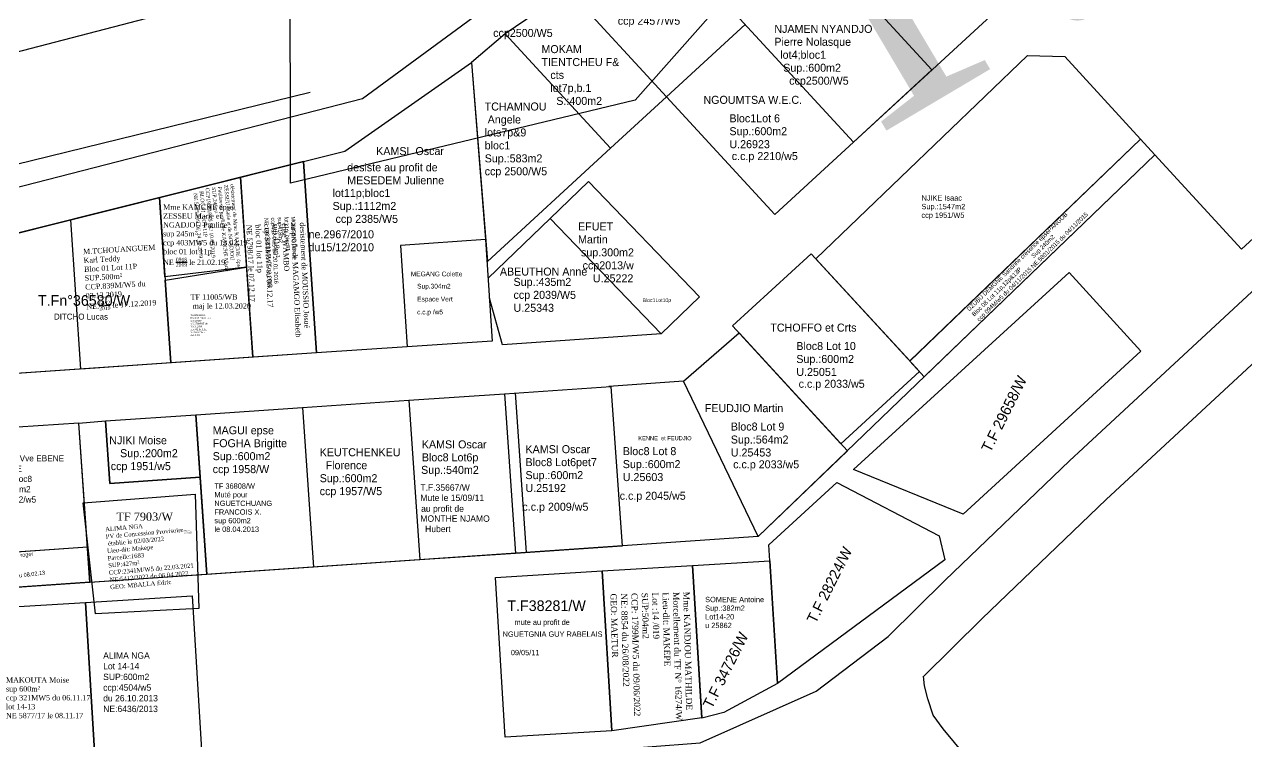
# Model space of a CAD drawing. Header units: millimetres. Extents: x 579832 to 917290, y 449831 to 1452191.
# Drawn here: x 916567.4 to 916796.5, y 1451274.6 to 1451409 of the extents above; entities that cross this region are included whole.
import ezdxf

# ---------------------------------------------------------------- set-up
doc = ezdxf.new("R2010")
doc.units = ezdxf.units.MM
doc.header["$LTSCALE"] = 10
doc.layers.add('end maj 26 02 2021', color=7, linetype='Continuous')
doc.styles.add('Times 1.0', font='times.ttf', dxfattribs={"width": 0.99, "height": 1})
doc.styles.add('Times 2.0', font='times.ttf', dxfattribs={"width": 0.99, "height": 1})

msp = doc.modelspace()

# ---------------------------------------------------------------- linework, layer by layer
at = {"flags": 128}
msp.add_lwpolyline([(916599.45, 1451320.92), (916600.13, 1451299.53), (916580.75, 1451298.53), (916578.48, 1451319.32)], close=True, dxfattribs=at)
at = {"color": 7, "flags": 128}
msp.add_lwpolyline([(916692.69, 1451307.58), (916692.69, 1451307.58), (916694.41, 1451279), (916677.54, 1451276.61), (916675.72, 1451306.55)], close=True, dxfattribs=at)
at = {"color": 2, "flags": 128}
msp.add_lwpolyline([(916692.69, 1451307.58), (916692.69, 1451307.58), (916694.41, 1451279), (916677.54, 1451276.61), (916675.72, 1451306.55)], close=True, dxfattribs=at)
at = {"layer": 'end maj 26 02 2021'}
for p, q in [((917032.62, 1451584.88), (916795.62, 1451366.9)), ((916686.28, 1451426.67), (916722.85, 1451386.92)), ((916669.52, 1451415.34), (916657.58, 1451407.26)), ((916737.56, 1451400.46), (916727.41, 1451411.5)), ((916702.53, 1451408.99), (916687.81, 1451395.45)), ((916748.6, 1451410.62), (916722.85, 1451386.92)), ((916657.58, 1451407.26), (916651.28, 1451401.86)), ((916657.58, 1451407.26), (916677.32, 1451385.8)), ((916715.83, 1451365.05), (916755.46, 1451403.18)), ((916755.46, 1451403.18), (916762.45, 1451402.97)), ((916762.45, 1451402.97), (916776.66, 1451387.51)), ((916627.5, 1451385.25), (916651.28, 1451401.86)), ((916651.28, 1451401.86), (916653.89, 1451368.71)), ((916651.28, 1451401.86), (916654.22, 1451364.55)), ((916737.56, 1451400.46), (916722.85, 1451386.92)), ((916440, 1451352), (916621, 1451396.3)), ((916677.32, 1451385.8), (916687.81, 1451395.45)), ((916687.81, 1451395.45), (916708.13, 1451373.37)), ((916708.13, 1451373.37), (916722.84, 1451386.92)), ((916776.66, 1451387.51), (916733.43, 1451345.91)), ((916619.73, 1451383.33), (916627.5, 1451385.25)), ((916654.22, 1451364.55), (916677.32, 1451385.8)), ((916779.37, 1451384.57), (916705, 1451313)), ((916795.62, 1451366.9), (916779.37, 1451384.57)), ((916619.73, 1451383.33), (916539.18, 1451363.13)), ((916619.73, 1451383.33), (916622.2, 1451347.42)), ((916622.2, 1451347.42), (916619.73, 1451383.33)), ((916665.98, 1451372.61), (916673.19, 1451379.54)), ((916673.19, 1451379.54), (916693.99, 1451357.92)), ((916654.36, 1451361.45), (916665.98, 1451372.61)), ((916686.78, 1451350.99), (916665.98, 1451372.61)), ((916653.89, 1451368.71), (916637.94, 1451367.58)), ((916653.89, 1451368.71), (916655.13, 1451349.61)), ((916637.94, 1451367.58), (916639.16, 1451348.58)), ((916700.18, 1451352.48), (916714.9, 1451366.02)), ((916714.9, 1451366.02), (916735.22, 1451343.95)), ((916733.43, 1451345.91), (916715.83, 1451365.05)), ((916657.06, 1451348.94), (916654.61, 1451357.67)), ((916693.99, 1451357.92), (916686.78, 1451350.99)), ((916720.5, 1451330.41), (916700.18, 1451352.48)), ((916655.13, 1451349.61), (916639.16, 1451348.58)), ((916686.78, 1451350.99), (916657.06, 1451348.94)), ((916686.78, 1451350.99), (916686.78, 1451350.99)), ((916690.98, 1451342.11), (916701.42, 1451351.18)), ((916701.42, 1451351.18), (916721.72, 1451329.09)), ((916622.2, 1451347.42), (916540.39, 1451341.81)), ((916639.16, 1451348.58), (916622.2, 1451347.42)), ((916735.22, 1451343.95), (916720.5, 1451330.41)), ((916657.45, 1451339.78), (916677.4, 1451341.14)), ((916690.98, 1451342.11), (916677.01, 1451341.15)), ((916677.4, 1451341.14), (916679.47, 1451311.21)), ((916705, 1451313), (916690.98, 1451342.11)), ((916619.54, 1451337.2), (916639.49, 1451338.56)), ((916639.49, 1451338.56), (916657.45, 1451339.78)), ((916639.49, 1451338.56), (916641.56, 1451308.63)), ((916657.45, 1451339.78), (916659.52, 1451309.85)), ((916659.44, 1451339.92), (916661.51, 1451309.99)), ((916582.63, 1451334.68), (916599.59, 1451335.84)), ((916599.59, 1451335.84), (916619.54, 1451337.2)), ((916599.59, 1451335.84), (916600.4, 1451324.11)), ((916601.66, 1451305.91), (916599.59, 1451335.84)), ((916619.54, 1451337.2), (916621.61, 1451307.27)), ((916583.44, 1451322.95), (916582.63, 1451334.68)), ((916721.72, 1451329.09), (916705, 1451313)), ((916600.4, 1451324.11), (916583.44, 1451322.95)), ((916705, 1451313), (916450, 1451295.5)), ((916679.47, 1451311.21), (916659.52, 1451309.85)), ((916641.56, 1451308.63), (916621.61, 1451307.27)), ((916659.52, 1451309.85), (916641.56, 1451308.63)), ((916692.69, 1451307.58), (916707.16, 1451308.46)), ((916707.16, 1451308.46), (916708.62, 1451285.43)), ((916621.61, 1451307.27), (916601.66, 1451305.91)), ((916655.76, 1451305.34), (916675.72, 1451306.55)), ((916694.41, 1451278.99), (916692.69, 1451307.58)), ((916708.62, 1451285.43), (916698.53, 1451280)), ((916698.53, 1451280), (916694.41, 1451278.99))]:
    msp.add_line(p, q, dxfattribs=at)
at = {"layer": 'end maj 26 02 2021', "ltscale": 0.0014}
for p, q in [((916577.65, 1451334.28), (916559.69, 1451333.08)), ((916579.25, 1451311.05), (916577.65, 1451334.28)), ((916561.29, 1451309.82), (916579.25, 1451311.05))]:
    msp.add_line(p, q, dxfattribs=at)
at = {"layer": 'end maj 26 02 2021', "linetype": 'ByBlock'}
for p, q in [((916675.72, 1451306.55), (916677.54, 1451276.61)), ((916657.58, 1451275.39), (916655.76, 1451305.34)), ((916677.54, 1451276.61), (916657.58, 1451275.39))]:
    msp.add_line(p, q, dxfattribs=at)
at = {"layer": 'end maj 26 02 2021'}
for points in [[(916908.13, 1451598.68), (916630.8, 1451395.05), (916359.8, 1451325.39), (916350.29, 1451299.35), (916327.75, 1451305.25), (916343.83, 1451346.07), (916625.94, 1451419.51), (916888.36, 1451612.17)], [(916735.9, 1451286.7), (916747.01, 1451297.63), (916770.23, 1451319.95), (916964.13, 1451499.67)]]:
    msp.add_lwpolyline(points, dxfattribs=at)
at = {"layer": 'end maj 26 02 2021', "linetype": 'ByBlock'}
for points in [[(916466.04, 1451241.07), (916472.44, 1451246.09), (916485.11, 1451252.39), (916495.46, 1451256.56), (916508.71, 1451258.79), (916615.61, 1451268.32), (916694.11, 1451274.32), (916715.85, 1451284.05), (916729.34, 1451294.28), (916740.04, 1451304.8), (916763.37, 1451327.22), (917022.11, 1451567.05), (917030.36, 1451574.81), (917036.4, 1451579.42), (917042.15, 1451581.63), (917050.27, 1451581.01), (917217.1, 1451568.72), (917228.25, 1451566.78), (917235.93, 1451561.2), (917246.07, 1451550.64), (917257.84, 1451538.01), (917266.23, 1451528.81)], [(916743.93, 1451271.85), (916739.65, 1451276.98), (916737.78, 1451279.54), (916736.8, 1451282.61), (916736.2, 1451285.03), (916736.01, 1451286.81)]]:
    msp.add_lwpolyline(points, dxfattribs=at)
at = {"layer": 'end maj 26 02 2021', "color": 3, "linetype": 'ByBlock', "lineweight": -3, "ltscale": 0.0014, "flags": 128}
for points in [[(916647.86, 1451500.02), (916673.3, 1451464.12), (916704.4, 1451420.21), (916681.91, 1451394.82), (916617.29, 1451379.23), (916617.28, 1451424.45), (916617.27, 1451500.02)], [(916619.73, 1451383.33), (916622.19, 1451347.42), (916540.39, 1451341.81), (916537.19, 1451344.59), (916536.18, 1451359.43), (916539.18, 1451363.13), (916619.73, 1451383.33)], [(916609.1, 1451363.48), (916610.26, 1451346.6), (916594.9, 1451345.55), (916593.83, 1451361.06)], [(916582.63, 1451334.68), (916583.44, 1451322.95), (916600.4, 1451324.12), (916601.64, 1451305.91), (916579.7, 1451304.4), (916577.65, 1451334.28)]]:
    msp.add_lwpolyline(points, close=True, dxfattribs=at)
at = {"layer": 'end maj 26 02 2021', "flags": 128}
msp.add_lwpolyline([(916686.27, 1451426.66), (916669.51, 1451415.33), (916687.81, 1451395.45)], dxfattribs=at)
at = {"layer": 'end maj 26 02 2021', "color": 150, "flags": 128}
for points in [[(916776.66, 1451387.51), (916779.37, 1451384.57), (916736.13, 1451342.96), (916733.42, 1451345.9)], [(916582.63, 1451334.68), (916583.44, 1451322.95), (916600.4, 1451324.11), (916601.66, 1451305.91), (916579.7, 1451304.4), (916577.65, 1451334.28)]]:
    msp.add_lwpolyline(points, close=True, dxfattribs=at)
at = {"layer": 'end maj 26 02 2021', "color": 150, "linetype": 'ByBlock', "lineweight": -3, "ltscale": 0.0014, "flags": 128}
for points in [[(916619.73, 1451383.33), (916622.2, 1451347.42), (916610.26, 1451346.6), (916607.94, 1451380.37)], [(916619.73, 1451383.33), (916622.2, 1451347.42), (916610.26, 1451346.6), (916607.94, 1451380.37)], [(916607.94, 1451380.37), (916609.1, 1451363.48), (916593.79, 1451361.69), (916592.76, 1451376.56)], [(916607.94, 1451380.37), (916609.1, 1451363.48), (916593.79, 1451361.69), (916592.76, 1451376.56)], [(916592.76, 1451376.57), (916594.9, 1451345.55), (916578.03, 1451344.39), (916576.11, 1451372.39)], [(916609.1, 1451363.48), (916610.26, 1451346.6), (916594.9, 1451345.55), (916593.83, 1451361.06)], [(916558.93, 1451299.46), (916578.9, 1451300.67), (916580.72, 1451270.73), (916560.75, 1451269.51)]]:
    msp.add_lwpolyline(points, close=True, dxfattribs=at)
at = {"layer": 'end maj 26 02 2021', "color": 3, "linetype": 'ByBlock', "ltscale": 0.0014, "flags": 128}
for points in [[(916763.26, 1451362.49), (916776.75, 1451347.73), (916743.39, 1451317.17), (916722.89, 1451325.58)], [(916719.76, 1451323.13), (916738.9, 1451313.12), (916739.97, 1451308.61), (916708.62, 1451285.43), (916707.16, 1451308.46), (916706.97, 1451311.45)]]:
    msp.add_lwpolyline(points, close=True, dxfattribs=at)
at = {"layer": 'end maj 26 02 2021', "flags": 128}
msp.add_lwpolyline([(916619.54, 1451337.2), (916621.61, 1451307.27), (916601.66, 1451305.91), (916599.59, 1451335.84)], close=True, dxfattribs=at)
at = {"layer": 'end maj 26 02 2021', "ltscale": 0.0014, "flags": 128}
msp.add_lwpolyline([(916559.69, 1451333.08), (916561.29, 1451309.82), (916579.25, 1451311.05), (916579.7, 1451304.45), (916558.97, 1451303.04), (916557.24, 1451332.92)], close=True, dxfattribs=at)
at = {"layer": 'end maj 26 02 2021', "linetype": 'ByBlock', "flags": 128}
msp.add_lwpolyline([(916675.72, 1451306.55), (916677.54, 1451276.61), (916657.58, 1451275.39), (916655.76, 1451305.34)], close=True, dxfattribs=at)
at = {"layer": 'end maj 26 02 2021', "linetype": 'ByBlock', "lineweight": -3, "ltscale": 0.0014, "flags": 128}
msp.add_lwpolyline([(916578.9, 1451300.67), (916598.86, 1451301.88), (916600.68, 1451271.94), (916580.72, 1451270.73)], close=True, dxfattribs=at)

# ---------------------------------------------------------------- texts
at = {"insert": (916582.53, 1451314.78), "char_height": 0.8174, "width": 27.7462, "attachment_point": 1, "rotation": 4.9674}
msp.add_mtext('\\A1;{\\fTimes New Roman|b0|i0|c0|p18;ALIMA NGA\\P\\C1;PV de Concession Provisoire\\P établie le 02/03/2022\\P\\C256;Lieu-dit: Makepe\\C1;\\P\\C256;Parcelle:1683\\PSUP:427m²\\PCCP:2341M/W5 du 22.03.2021\\PNE:5412/2022 du 06.04.2022\\PGEO: MBALLA Edric}', dxfattribs=at)
at = {"color": 7, "insert": (916692.13, 1451302.67), "char_height": 1.1705, "width": 43.0998, "attachment_point": 1, "rotation": 271.369}
msp.add_mtext('\\pt11,12.5,13;{\\fTimes New Roman|b0|i0|c0|p18;Mme KANDJOU MATHILDE\\P\\C1;Morcellement du TF N° 16274/W\\P\\ptz;\\C7;Lieu-dit: MAKEPE\\P\\C256;Lot :14 /019\\PSUP:504m2\\PCCP: 1799M/W5 du 09/06/2022\\PNE: 8854 du 26/08/2022\\PGEO: MAETUR}', dxfattribs=at)
at = {"color": 2, "insert": (916692.13, 1451302.67), "char_height": 1.1705, "width": 43.0998, "attachment_point": 1, "rotation": 271.369}
msp.add_mtext('\\pt11,12.5,13;{\\fTimes New Roman|b0|i0|c0|p18;Mme KANDJOU MATHILDE\\P\\C1;Morcellement du TF N° 16274/W\\P\\ptz;\\C7;Lieu-dit: MAKEPE\\P\\C256;Lot :14 /019\\PSUP:504m2\\PCCP: 1799M/W5 du 09/06/2022\\PNE: 8854 du 26/08/2022\\PGEO: MAETUR}', dxfattribs=at)
at = {"layer": 'end maj 26 02 2021', "color": 2, "style": 'Times 2.0', "width": 0.99}
msp.add_text('T.F.25907/W', height=50, rotation=30.6618, dxfattribs=at).set_placement((916719.15, 1451383.23))
at = {"layer": 'end maj 26 02 2021', "color": 7}
for s, height, p in [(' ccp 2457/W5', 1.5, (916678.11, 1451408.94)), ('NGOUMTSA W.E.C.', 1.5, (916694.73, 1451394.11)), ('Bloc1Lot 6', 1.5, (916699.6, 1451390.65)), ('Sup.:600m2', 1.5, (916699.6, 1451388.23)), ('KAMSI  Oscar', 1.5, (916633.38, 1451384.51)), ('U.26923', 1.5, (916699.6, 1451385.8)), ('c.c.p 2210/w5', 1.5, (916700.04, 1451383.57)), ('lot11p;bloc1', 1.5, (916625.21, 1451376.65)), ('NJIKE Isaac', 1, (916735.6, 1451375.98)), ('Sup.:1112m2', 1.5, (916625.21, 1451374.22)), ('Sup.:1547m2', 1, (916735.6, 1451374.36)), (' ccp 2385/W5', 1.5, (916625.21, 1451371.8)), ('ccp 1951/W5', 1, (916735.6, 1451372.74)), ('ne.2967/2010', 1.5, (916620.7, 1451368.91)), ('EFUET', 1.5, (916671.22, 1451370.38)), ('du15/12/2010', 1.5, (916620.7, 1451366.48)), ('Martin', 1.5, (916671.22, 1451367.95)), (' sup.300m2', 1.5, (916671.22, 1451365.52)), ('ABEUTHON Anne', 1.5, (916656.57, 1451361.92)), ('   ccp2013/w', 1.5, (916670.41, 1451363.09)), ('MEGANG Colette', 0.8889, (916639.87, 1451361.78)), ('Sup.:435m2', 1.5, (916659.13, 1451359.99)), ('     U.25222', 1.5, (916671.22, 1451360.66)), ('Sup.304m2', 0.889, (916641.06, 1451359.49)), ('ccp 2039/W5', 1.5, (916659.13, 1451357.56)), ('Espace Vert', 0.8889, (916641.06, 1451357.07)), ('U.25343', 1.5, (916659.13, 1451355.13)), ('Bloc1Lot10p', 0.6999, (916683.31, 1451356.96)), ('DITCHO Lucas', 1.1194, (916572.97, 1451353.67)), ('c.c.p /w5', 0.889, (916641.06, 1451354.64)), ('TCHOFFO et Crts', 1.5, (916707.27, 1451351.42)), ('Bloc8 Lot 10', 1.5, (916712.14, 1451347.97)), ('Sup.:600m2', 1.5, (916712.14, 1451345.54)), ('U.25051', 1.5, (916712.14, 1451343.11)), ('c.c.p 2033/w5', 1.5, (916712.58, 1451340.89)), ('FEUDJIO Martin', 1.5, (916694.98, 1451336.32)), ('MAGUI epse', 1.5, (916602.73, 1451332.17)), ('Bloc8 Lot 9', 1.5, (916699.86, 1451332.87)), ('FOGHA Brigitte', 1.5, (916602.73, 1451329.75)), ('KAMSI Oscar', 1.5, (916641.94, 1451329.53)), ('KENNE  et FEUDJIO', 0.7707, (916682.52, 1451331.05)), ('Sup.:564m2', 1.5, (916699.86, 1451330.44)), ('Sup.:600m2', 1.5, (916602.73, 1451327.32)), ('KEUTCHENKEU', 1.5, (916622.79, 1451328.05)), ('KAMSI Oscar', 1.5, (916661.37, 1451328.63)), ('Bloc8 Lot 8', 1.5, (916679.61, 1451328.26)), ('U.25453', 1.5, (916699.86, 1451328.01)), ('ccp 1958/W', 1.5, (916602.73, 1451324.89)), ('  Florence', 1.5, (916622.79, 1451325.62)), ('Bloc8 Lot6p', 1.5, (916641.94, 1451327.1)), ('Bloc8 Lot6pet7', 1.5, (916661.37, 1451326.2)), ('Sup.:600m2', 1.5, (916679.61, 1451325.83)), ('c.c.p 2033/w5', 1.5, (916700.3, 1451325.79)), ('Sup.:600m2', 1.5, (916622.79, 1451323.19)), ('Sup.:540m2', 1.5, (916641.8, 1451324.75)), ('Sup.:600m2', 1.5, (916661.37, 1451323.77)), ('U.25603', 1.5, (916679.61, 1451323.4)), ('ccp 1957/W5', 1.5, (916622.79, 1451320.76)), ('U.25192', 1.5, (916661.37, 1451321.35)), ('c.c.p 2045/w5', 1.5, (916679.03, 1451319.9)), ('c.c.p 2009/w5', 1.5, (916660.79, 1451317.84)), ('SOMENE Antoine', 1, (916695.05, 1451300.7)), ('Sup.:382m2', 1, (916695.05, 1451299.08)), ('u 25862', 1, (916695.05, 1451295.84)), ('Lot14-20', 1, (916695.05, 1451297.46))]:
    msp.add_text(s, height=height, dxfattribs=at).set_placement(p)
at = {"layer": 'end maj 26 02 2021'}
for s, p in [('NJAMEN NYANDJO', (916708.02, 1451407.42)), ('      ccp2500/W5', (916651.97, 1451406.65)), ('MOKAM', (916664.36, 1451403.62)), ('Pierre Nolasque', (916708.02, 1451404.99)), ('TIENTCHEU F&', (916664.36, 1451401.19)), ('  lot4;bloc1', (916708.02, 1451402.56)), ('   cts', (916664.36, 1451398.77)), ('   Sup.:600m2', (916708.02, 1451400.13)), ('   lot7p,b.1', (916664.36, 1451396.34)), ('     ccp2500/W5', (916708.02, 1451397.7)), ('     S.:400m2', (916664.36, 1451393.91)), ('TCHAMNOU', (916653.72, 1451392.86)), (' Angele', (916653.72, 1451390.43)), ('lots7p&9', (916653.72, 1451388)), ('bloc1', (916653.72, 1451385.57)), ('Sup.:583m2', (916653.72, 1451383.14)), ('desiste au profit de', (916627.95, 1451381.46)), ('ccp 2500/W5', (916653.72, 1451380.72)), ('MESEDEM Julienne', (916627.95, 1451379.03))]:
    msp.add_text(s, height=1.5, dxfattribs=at).set_placement(p)
at = {"layer": 'end maj 26 02 2021', "color": 1, "lineweight": -3}
msp.add_text('T.Fn°36580/W', height=2, dxfattribs=at).set_placement((916569.96, 1451356.25))
at = {"layer": 'end maj 26 02 2021', "color": 1}
for s, p in [('T.F 29658/W', (916748.52, 1451328.63)), ('T.F 28224/W', (916715.79, 1451296.57)), ('T.F 34726/W', (916696.32, 1451280.59))]:
    msp.add_text(s, height=2, rotation=63.4504, dxfattribs=at).set_placement(p)
at = {"layer": 'end maj 26 02 2021', "color": 0}
for s, p in [('NJIKI Moise', (916583.34, 1451330.3)), ('Sup.:200m2', (916585.37, 1451327.88)), ('ccp 1951/w5', (916583.62, 1451325.45))]:
    msp.add_text(s, height=1.5, dxfattribs=at).set_placement(p)
at = {"layer": 'end maj 26 02 2021', "color": 1, "ltscale": 0.0014}
for s, height, p in [('TF 36808/W', 1, (916603.05, 1451321.97)), ('T.F.35667/W', 1.2, (916641.66, 1451321.6)), ('Muté pour', 1, (916603.05, 1451320.35)), ('NGUETCHUANG ', 1, (916603.05, 1451318.73)), ('FRANCOIS X.', 1, (916603.05, 1451317.11)), ('sup 600m2', 1, (916603.05, 1451315.49)), ('le 08.04.2013', 1, (916603.05, 1451313.88)), ('mute au profit de', 1, (916659.31, 1451296.44)), ('NGUETGNIA GUY RABELAIS', 1, (916657.09, 1451294.21)), ('09/05/11', 1, (916658.62, 1451290.76))]:
    msp.add_text(s, height=height, dxfattribs=at).set_placement(p)
at = {"layer": 'end maj 26 02 2021', "ltscale": 0.0014}
for s, p in [('Mute le 15/09/11', (916641.66, 1451319.66)), ('au profit de', (916641.8, 1451317.64)), ('MONTHE NJAMO', (916641.66, 1451315.77)), ('  Hubert', (916641.66, 1451313.83))]:
    msp.add_text(s, height=1.2, dxfattribs=at).set_placement(p)
at = {"layer": 'end maj 26 02 2021', "color": 1}
msp.add_text('T.F38281/W', height=2, dxfattribs=at).set_placement((916657.96, 1451299.04))
at = {"layer": 'end maj 26 02 2021', "color": 150, "linetype": 'ByBlock', "lineweight": -3, "ltscale": 0.0014, "attachment_point": 1, "style": 'Times 1.0'}
for s, insert, char_height, width, rotation in [('\\A1;{\\fTimes New Roman|b0|i0|c186|p18;\\C1;désistement de Mme KAMCHE  épse\\fTimes New Roman|b0|i0|c0|p18;\\P\\fTimes New Roman|b0|i0|c186|p18;ZESSEU Marie et de NGADJOU\\fTimes New Roman|b0|i0|c0|p18;\\P \\fTimes New Roman|b0|i0|c186|p18;Pauline au profit de KAMCHE Marie\\P\\fTimes New Roman|b0|i0|c0|p18; \\fTimes New Roman|b0|i0|c186|p18;SUP.245m²\\P\\fTimes New Roman|b0|i0|c0|p18; \\fTimes New Roman|b0|i0|c186|p18;CCP\\fTimes New Roman|b0|i0|c0|p18;198\\fTimes New Roman|b0|i0|c186|p18;M/W5 DU \\fTimes New Roman|b0|i0|c0|p18;10.09.\\fTimes New Roman|b0|i0|c186|p18;2019\\P\\fTimes New Roman|b0|i0|c0|p18;   \\fTimes New Roman|b0|i0|c186|p18;BLOC 01\\fTimes New Roman|b0|i0|c0|p18; \\fTimes New Roman|b0|i0|c186|p18; LOT 11P\\P\\fTimes New Roman|b0|i0|c0|p18;    \\fTimes New Roman|b0|i0|c186|p18;NE\\fTimes New Roman|b0|i0|c0|p18; 5605/019\\fTimes New Roman|b0|i0|c186|p18; LE 24.10.2019}', (916606.74, 1451379.08), 0.7, 21.3177, 274.9122), ('desistement de MOUSSIO Josué\\Pau profit de MAGAMGO Elisabeth \\Pépse WAMBO\\Psup 418m²\\Pccp 341MW5 su 06.12.17\\Pbloc 01 lot 11p\\PNE 5798/17 le 07.12.17', (916620.05, 1451371.92), 1, 40.5116, 272.5239), ('\\A1;{\\C7;M.TCHOUANGUEM Karl Teddy\\PBloc 01 Lot 11P\\PSUP.500m²\\PCCP.839M/W5 du 03.12.2019\\PNE.\\H0.7x;\\S6852/2019;\\H1.429x; le 17.12.2019}', (916578.4, 1451366.92), 1, 12.8861, 3.3724)]:
    msp.add_mtext(s, dxfattribs=dict(at, insert=insert, char_height=char_height, width=width, rotation=rotation))
for s, insert, char_height, width in [('\\A1;Mme KAMCHE épse ZESSEU Marie et NGADJOU Pauline\\Psup 245m²\\Pccp 403MW5 du 13.02.19\\Pbloc 01 lot 11p\\PNE {\\H0.7x;\\S0918/2019;} le 21.02.19', (916593.43, 1451375.26), 1, 16.3343), ('{\\C1;TF 11005/WB\\P maj le 12.03.2020}', (916598.6, 1451358.4), 1, 29.3581), ('TCHANDJOU KWAYI Patric raoul\\Psup 250m²\\Pccp 370MW5 du 17.01.2018\\Pbloc 01 lot 11p1\\PNE 0384/18 le 06.02.18', (916598.55, 1451354.68), 0.3213, 4.0391), ('{\\C1;TF 7903/W}', (916584.7, 1451317.5), 1.5277, 48.0903), ('MAKOUTA Moise\\Psup 600m²\\Pccp 321MW5 du 06.11.17\\Plot 14-13\\PNE 5877/17 le 08.11.17', (916563.97, 1451286.62), 1, 27.5787)]:
    msp.add_mtext(s, dxfattribs=dict(at, insert=insert, char_height=char_height, width=width))
at = {"layer": 'end maj 26 02 2021', "color": 7, "char_height": 0.75, "width": 18.4, "attachment_point": 1}
for s, insert, rotation in [('MOUSSIO Josué\\Plot11p; bloc01\\Psup418m2\\Pccp4924/w5 du 20.01.2016\\PNE 1083/2016 le 25.02.2016', (916618.17, 1451373.02), 272.9678), ('TSAKEM Jean roger\\Plot2p bloc8\\Psup197m2\\Pccp4251/w5 du 08.02.13\\PNE 1023/13', (916559.61, 1451309.06), 6.5919)]:
    msp.add_mtext(s, dxfattribs=dict(at, insert=insert, rotation=rotation))
at = {"layer": 'end maj 26 02 2021', "ltscale": 0.0014, "insert": (916744.01, 1451355.74), "char_height": 0.8, "width": 42.4225, "attachment_point": 1, "rotation": 44.4177}
msp.add_mtext('{\\C7;DZUBU DEMGNE Sandrine crésence épsePANGOB\\PBloc 08 Lot 11p,12p&13P          Sup 240m2\\Pccp 094M/w5 du 04/11/2015 NE.5801/2015 du 04/11/2015}', dxfattribs=at)
at = {"layer": 'end maj 26 02 2021', "color": 7, "insert": (916561.37, 1451328.25), "char_height": 1.1588, "width": 18.4, "attachment_point": 1}
msp.add_mtext('SOPPI Vve EBENE\\PNDAME\\Plot2p bloc8\\Psup419m2\\Pccp3362/w5', dxfattribs=at)
at = {"layer": 'end maj 26 02 2021', "ltscale": 0.0014, "insert": (916597.2, 1451314.14), "char_height": 0.0927, "width": 2.091, "attachment_point": 1}
msp.add_mtext('{\\C7;BEKOU Jimmy Carlos\\PBloc08 Lot03p         Sup 460m2\\Pccp 111M/w5 du 20/08/2015\\PNE.5805/2015 du 04/11/2015}', dxfattribs=at)
at = {"layer": 'end maj 26 02 2021', "insert": (916582.2, 1451291.3), "char_height": 1.2, "width": 24.13, "attachment_point": 1}
msp.add_mtext('ALIMA NGA \\PLot 14-14\\PSUP:600m2\\Pccp:4504/w5\\Pdu 26.10.2013\\PNE:6436/2013', dxfattribs=at)

doc.saveas('drawing.dxf')
